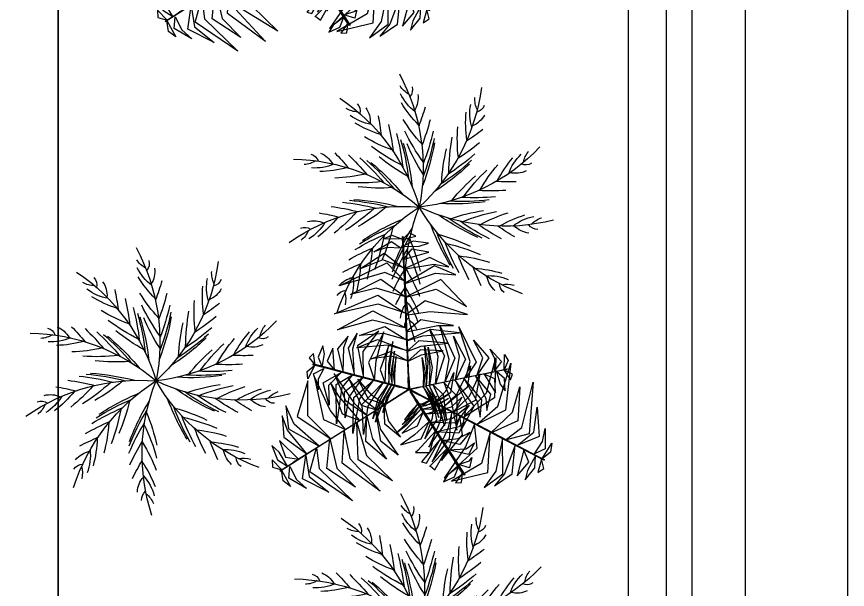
# Model space of a CAD drawing. Header units: millimetres. Extents: x 14520794 to 14796193, y 1415067 to 1454683.
# Drawn here: x 14794562 to 14796193, y 1449123 to 1450248 of the extents above; entities that cross this region are included whole.
import ezdxf

# ---------------------------------------------------------------- set-up
doc = ezdxf.new("R2010")
doc.units = ezdxf.units.MM
doc.header["$LTSCALE"] = 0.01
doc.header["$MEASUREMENT"] = 0
doc.linetypes.add('HIDDEN', pattern=[0.375, 0.25, -0.125])
doc.layers.get('0').update_dxf_attribs({"color": 6, "lineweight": 0})
for name, color, linetype in [('6', 6, 'Continuous'), ('ESC', 2, 'Continuous'), ('LIGHT', 2, 'Continuous'), ('LSTREEDC', 3, 'Continuous'), ('TREES', 3, 'Continuous')]:
    doc.layers.add(name, color=color, linetype=linetype)
doc.layers.add('DIM', color=6, linetype='Continuous', lineweight=13)
doc.layers.add('WALL', color=7, linetype='Continuous', lineweight=30)

# ---------------------------------------------------------------- blocks, each defined once
blk = doc.blocks.new('A$C6ABC0109')
at = {"layer": 'TREES'}
for centre, radius, start, end in [((6.304, 2.495), 6.78, 161.8706, 201.5936), ((-0.143, 4.054), 0.351, 173.7791, 233.0395), ((-0.839, 4.494), 0.808, 308.4321, 338.3515), ((0.196, 3.84), 0.835, 182.879, 221.5346), ((-1.642, 4.347), 1.639, 317.4391, 345.0127), ((3.633, 5.724), 6.78, 197.8706, 237.5936), ((-4.007, 5.153), 4.263, 326.0526, 338.8318), ((-3.321, 3.142), 0.808, 344.4321, 14.3515), ((-3.884, 2.551), 1.639, 353.4391, 21.0127), ((6.376, 6.862), 8.001, 206.1883, 211.1386), ((-2.499, 3.196), 0.351, 209.7791, 269.0395), ((-6.271, 1.814), 4.263, 2.0526, 14.8318), ((6.381, 6.2), 8.001, 204.5673, 211.2107), ((-4.862, 4.906), 5.211, 327.5529, 339.111), ((5.865, -3.401), 6.78, 110.1725, 149.8955), ((3.134, 2.226), 0.835, 131.1808, 169.8364), ((3.093, 2.625), 0.351, 122.081, 181.3414), ((-2.099, 3.221), 0.835, 218.879, 257.5346), ((-6.749, 4.499), 7.022, 334.6755, 344.6307), ((9.337, -0.75), 8.001, 154.4902, 159.4404), ((3.006, 3.444), 0.808, 256.734, 286.6534), ((-6.817, 1.111), 5.211, 3.5529, 15.111), ((6.444, 5.585), 8.001, 202.9483, 211.3077), ((8.821, -1.165), 8.001, 152.8691, 159.5126), ((2.393, 3.983), 1.639, 265.741, 293.3146), ((1.125, 9.299), 8.001, 242.1883, 247.1386), ((-8.105, -0.327), 7.022, 10.6755, 20.6307), ((6.518, 5.174), 8.001, 201.6825, 211.4019), ((6.59, 4.871), 8.001, 200.5186, 211.4981), ((-6.261, 3.599), 6.444, 337.0347, 347.4268), ((7.907, -2.153), 8.001, 148.8205, 159.8), ((8.101, -1.908), 8.001, 149.9844, 159.7037), ((8.377, -1.595), 8.001, 151.2501, 159.6096), ((1.561, 6.338), 4.263, 274.3545, 287.1337), ((1.518, 8.767), 8.001, 240.5673, 247.2107), ((-7.181, -0.768), 6.444, 13.0347, 23.4268), ((0.837, 6.856), 5.211, 275.8548, 287.4128), ((1.931, 8.306), 8.001, 238.9483, 247.3077), ((-0.652, 8.085), 7.022, 282.9774, 292.9325), ((-0.554, 6.757), 6.78, 234.9681, 274.6912), ((2.232, 8.018), 8.001, 237.6825, 247.4019), ((2.469, 7.814), 8.001, 236.5186, 247.4981), ((-1.056, 7.144), 6.444, 285.3366, 295.7287), ((-4.544, 0.504), 0.808, 21.5297, 51.4491), ((-4.636, -0.308), 1.639, 30.5366, 58.1102), ((-6.096, -2.335), 4.263, 39.1502, 51.9294), ((-6.108, -3.226), 5.211, 40.6505, 52.2085), ((5.297, -6.253), 8.001, 114.3202, 125.2997), ((5.595, -6.161), 8.001, 115.4841, 125.2035), ((6, -6.06), 8.001, 116.7498, 125.1093), ((6.609, -5.956), 8.001, 118.3688, 125.0123), ((7.27, -5.907), 8.001, 119.9899, 124.9402), ((3.844, 0.059), 0.835, 96.6805, 135.3361), ((-3.921, 1.042), 0.351, 246.8767, 306.1371), ((-6.267, -5.149), 7.022, 47.7731, 57.7282), ((-5.264, -4.944), 6.444, 50.1322, 60.5244), ((2.908, -6.125), 6.78, 75.6722, 115.3952), ((4.573, 5.177), 5.211, 241.3545, 252.9126), ((4.876, 4.339), 4.263, 239.8542, 252.6334), ((4.228, 1.927), 1.639, 231.2407, 258.8143), ((4.036, 0.412), 0.351, 87.5807, 146.8411), ((4.428, 1.135), 0.808, 222.2337, 252.1531), ((-3.617, 1.303), 0.835, 255.9765, 294.6321), ((-4.712, 8.096), 8.001, 279.2858, 284.2361), ((3.176, 6.486), 6.444, 250.8363, 261.2284), ((4.042, 7.032), 7.022, 248.4771, 258.4323), ((-4.42, 5.141), 6.78, 270.9681, 310.6912), ((-4.077, 7.908), 8.001, 277.6648, 284.3082), ((-6.509, 1.896), 6.78, 304.0339, 343.7569), ((-3.47, 7.79), 8.001, 276.0458, 284.4052), ((-6.647, -1.335), 6.78, 331.6319, 11.355), ((-0.785, -6.734), 6.78, 43.6319, 83.355), ((-4.593, -4.987), 6.78, 7.6319, 47.355), ((-3.056, 7.741), 8.001, 274.7801, 284.4994), ((-2.744, 7.722), 8.001, 273.6161, 284.5957), ((1.173, -8.111), 8.001, 82.2799, 93.2595), ((1.474, -8.191), 8.001, 83.4439, 93.1632), ((6.133, 3.813), 6.444, 218.796, 229.1882), ((-6.759, 4.634), 8.001, 309.6161, 320.5957), ((-3.818, -7.251), 8.001, 46.2799, 57.2595), ((1.871, -8.32), 8.001, 84.7096, 93.069), ((7.157, 3.817), 7.022, 216.4368, 226.392), ((2.443, -8.555), 8.001, 86.3286, 92.972), ((-2.044, -7.85), 7.022, 83.7731, 93.7282), ((-1.353, -7.094), 6.444, 86.1322, 96.5244), ((-7.386, 4.262), 8.001, 312.0458, 320.4052), ((-7.022, 4.467), 8.001, 310.7801, 320.4994), ((-8.193, 0.196), 8.001, 342.6819, 353.6614), ((-7.351, -3.622), 8.001, 10.2799, 21.2595), ((-3.622, -7.493), 8.001, 47.4439, 57.1632), ((7.203, -0.52), 6.444, 182.796, 193.1882), ((6.623, 1.962), 5.211, 209.3143, 220.8723), ((-3.045, -6.2), 5.211, 76.6505, 88.2085), ((-7.947, 4.001), 8.001, 313.6648, 320.3082), ((2.737, -6.683), 6.444, 119.198, 129.5901), ((-8.322, -0.088), 8.001, 343.8458, 353.5652), ((5.522, -4.655), 6.444, 146.796, 157.1882), ((-7.334, -3.933), 8.001, 11.4439, 21.1632), ((-3.376, -7.831), 8.001, 48.7096, 57.069), ((3.029, -8.864), 8.001, 87.9496, 92.8999), ((6.436, 1.091), 4.263, 207.814, 220.5932), ((-3.57, -2.974), 1.639, 66.5366, 94.1102), ((-3.559, -5.472), 4.263, 75.1502, 87.9294), ((-8.571, 3.78), 8.001, 315.2858, 320.2361), ((-8.515, -0.458), 8.001, 345.1116, 353.471), ((8.034, -1.119), 7.022, 180.4368, 190.392), ((4.606, -0.61), 1.639, 199.2004, 226.774), ((3.29, -1.989), 0.835, 64.6403, 103.2959), ((-3.972, -2.263), 0.808, 57.5297, 87.4491), ((-3.784, -1.462), 0.351, 282.8767, 342.1371), ((-3.692, -1.071), 0.835, 291.9765, 330.6321), ((2.57, -7.693), 7.022, 116.8388, 126.794), ((5.842, -5.627), 7.022, 144.4368, 154.392), ((-7.334, -4.351), 8.001, 12.7096, 21.069), ((6.511, -2.305), 5.211, 173.3143, 184.8723), ((-3.052, -8.357), 8.001, 50.3286, 56.972), ((3.639, -1.792), 0.351, 55.5404, 114.8009), ((4.356, -1.387), 0.808, 190.1934, 220.1128), ((0.83, -6.857), 5.211, 109.7162, 121.2743), ((-8.843, -0.982), 8.001, 346.7306, 353.374), ((3.913, -5.692), 5.211, 137.3143, 148.8723), ((-7.382, -4.967), 8.001, 14.3286, 20.972), ((-2.76, -8.951), 8.001, 51.9496, 56.8999), ((0.003, -6.528), 4.263, 108.2159, 120.9952), ((-9.245, -1.509), 8.001, 348.3516, 353.3019), ((5.848, -2.9), 4.263, 171.814, 184.5932), ((-1.369, -4.44), 1.639, 99.6024, 127.176), ((3.027, -5.784), 4.263, 135.814, 148.5932), ((-7.494, -5.62), 8.001, 15.9496, 20.8999), ((3.368, -3.201), 1.639, 163.2004, 190.774), ((1.493, -3.543), 0.835, 28.6403, 67.2959), ((-2.51, -2.912), 0.835, 325.0423, 3.6979), ((-2.094, -4.064), 0.808, 90.5954, 120.5148), ((-2.374, -3.29), 0.351, 315.9424, 15.2029), ((0.844, -4.569), 1.639, 127.2004, 154.774), ((-0.875, -3.744), 0.835, 352.6403, 31.2959), ((2.709, -3.683), 0.808, 154.1934, 184.1128), ((1.891, -3.589), 0.351, 19.5404, 78.8009), ((0.027, -4.572), 0.808, 118.1934, 148.1128), ((-0.58, -4.015), 0.351, 343.5404, 42.8009)]:
    blk.add_arc(centre, radius, start, end, dxfattribs=at)
blk = doc.blocks.new('A3E24B')
at = {"color": 64, "linetype": 'Continuous'}
for points in [[(0.253, 0.3562, 0.2907), (0.2108, 0.3841, 0.2796), (0.1918, 0.4066, 0.2651), (0.2348, 0.3872, 0.2677)], [(0.23, 0.3237, 0.3183), (0.176, 0.3843, 0.2943), (0.2259, 0.3636, 0.2991)], [(0.2648, 0.373, 0.2701), (0.2361, 0.4044, 0.2506), (0.2581, 0.4014, 0.2453)], [(0.1871, 0.2629, 0.3463), (0.1242, 0.3418, 0.3317), (0.0693, 0.3707, 0.3201), (0.139, 0.3588, 0.334)], [(0.2125, 0.2989, 0.3325), (0.1435, 0.3614, 0.3092), (0.1004, 0.3802, 0.3047), (0.1647, 0.3722, 0.3016)], [(0.2655, 0.3738, 0.2681), (0.3147, 0.344, 0.2497), (0.2986, 0.3669, 0.2468)], [(0.1626, 0.2283, 0.3426), (0.096, 0.3019, 0.3274), (-0.0103, 0.3076, 0.3065), (0.1004, 0.3345, 0.3272)], [(0.2533, 0.3489, 0.2944), (0.2916, 0.3267, 0.2793), (0.3175, 0.2946, 0.2808), (0.2891, 0.3501, 0.2655)], [(0.2175, 0.302, 0.3287), (0.2811, 0.2888, 0.305), (0.3256, 0.2261, 0.3029), (0.2895, 0.3083, 0.2962)], [(0.1319, 0.1847, 0.338), (0.0754, 0.2342, 0.3254), (-0.0262, 0.2889, 0.3039), (0.1052, 0.2538, 0.3307)], [(0.1923, 0.2703, 0.3464), (0.2551, 0.2596, 0.3387), (0.3489, 0.1524, 0.3112), (0.2663, 0.287, 0.3424)], [(-0.2325, 0.0224, 0.3375), (-0.2553, 0.1042, 0.3261), (-0.2185, 0.2357, 0.3001), (-0.2819, 0.1066, 0.3284)], [(0.0867, 0.1207, 0.3167), (0.0526, 0.1601, 0.3166), (-0.0363, 0.2285, 0.2932), (0.0438, 0.1895, 0.3295)], [(0.1024, 0.143, 0.3335), (0.0318, 0.2109, 0.3176), (-0.0085, 0.2375, 0.309), (0.0844, 0.1974, 0.3283)], [(0.1624, 0.2313, 0.3425), (0.2517, 0.2052, 0.3295), (0.3068, 0.1461, 0.3141), (0.2544, 0.236, 0.3346)], [(-0.3302, 0.0291, 0.3464), (-0.3524, 0.0888, 0.3387), (-0.3064, 0.2237, 0.3112), (-0.3817, 0.0848, 0.3424)], [(-0.186, 0.0159, 0.3337), (-0.2049, 0.1194, 0.3183), (-0.1701, 0.2246, 0.297), (-0.2339, 0.1198, 0.3212)], [(-0.2815, 0.0227, 0.3425), (-0.3036, 0.1131, 0.3295), (-0.28, 0.1903, 0.3141), (-0.3316, 0.1, 0.3346)], [(0.0675, 0.0936, 0.2834), (0.0403, 0.1311, 0.2875), (-0.0248, 0.1841, 0.2723), (0.0553, 0.1408, 0.3057)], [(0.1376, 0.189, 0.3375), (0.2198, 0.1678, 0.3261), (0.3153, 0.0703, 0.3001), (0.2352, 0.1896, 0.3284)], [(-0.3703, 0.035, 0.3287), (-0.3907, 0.0968, 0.305), (-0.3586, 0.1666, 0.3029), (-0.4118, 0.0943, 0.2962)], [(-0.15, 0.0126, 0.3178), (-0.1664, 0.0827, 0.3234), (-0.1561, 0.157, 0.3013), (-0.1882, 0.0805, 0.346)], [(-0.1168, 0.0076, 0.2847), (-0.1313, 0.0686, 0.2899), (-0.1187, 0.1624, 0.2624), (-0.1466, 0.1009, 0.3004)], [(0.0501, 0.069, 0.2533), (0.0248, 0.1092, 0.2606), (-0.0235, 0.1553, 0.254), (0.0356, 0.1205, 0.2766)], [(0.1088, 0.152, 0.3337), (0.2078, 0.1166, 0.3183), (0.2815, 0.0339, 0.297), (0.2226, 0.1415, 0.3212)], [(-0.4288, 0.0426, 0.2944), (-0.4288, 0.0869, 0.2793), (-0.4139, 0.1254, 0.2808), (-0.4478, 0.0731, 0.2655)], [(-0.0869, 0.0069, 0.2544), (-0.0981, 0.0566, 0.2579), (-0.0874, 0.1175, 0.2375), (-0.1122, 0.0601, 0.2718)], [(0.0879, 0.1224, 0.3178), (0.1567, 0.1016, 0.3234), (0.216, 0.0556, 0.3013), (0.1658, 0.1216, 0.346)], [(-0.4565, 0.0407, 0.2681), (-0.4552, 0.0983, 0.2497), (-0.4671, 0.0729, 0.2468)], [(0.067, 0.0962, 0.2847), (0.127, 0.0783, 0.2899), (0.202, 0.0204, 0.2624), (0.1626, 0.0753, 0.3004)], [(0.0514, 0.0707, 0.2544), (0.1, 0.0554, 0.2579), (0.1474, 0.0158, 0.2375), (0.1102, 0.066, 0.2718)], [(-0.4554, 0.0406, 0.2701), (-0.4683, 0, 0.2506), (-0.4767, 0.0205, 0.2453)], [(-0.435, 0.0387, 0.2907), (-0.4381, -0.0117, 0.2796), (-0.4481, -0.0395, 0.2651), (-0.4528, 0.0074, 0.2677)], [(-0.3954, 0.0351, 0.3183), (-0.4209, -0.042, 0.2943), (-0.4279, 0.0116, 0.2991)], [(-0.3651, 0.0323, 0.3325), (-0.3848, -0.0587, 0.3092), (-0.3794, -0.1054, 0.3047), (-0.4047, -0.0457, 0.3016)], [(-0.3212, 0.0283, 0.3463), (-0.3581, -0.0656, 0.3317), (-0.3557, -0.1276, 0.3201), (-0.3802, -0.0613, 0.334)], [(-0.279, 0.0244, 0.3426), (-0.3095, -0.07, 0.3274), (-0.2612, -0.165, 0.3065), (-0.3399, -0.0826, 0.3272)], [(-0.2259, 0.0196, 0.338), (-0.2406, -0.0541, 0.3254), (-0.2372, -0.1694, 0.3039), (-0.2725, -0.038, 0.3307)], [(-0.175, 0.0149, 0.3335), (-0.1985, -0.0802, 0.3176), (-0.2014, -0.1284, 0.309), (-0.2132, -0.0279, 0.3283)], [(-0.1479, 0.0124, 0.3167), (-0.165, -0.0367, 0.3166), (-0.1798, -0.148, 0.2932), (-0.186, -0.0591, 0.3295)], [(-0.1148, 0.0094, 0.2834), (-0.1338, -0.0329, 0.2875), (-0.1471, -0.1158, 0.2723), (-0.1496, -0.0248, 0.3057)], [(-0.0849, 0.0066, 0.2533), (-0.107, -0.0354, 0.2606), (-0.1228, -0.1002, 0.254), (-0.1222, -0.0318, 0.2766)], [(0.0366, -0.0791, 0.2533), (0.0841, -0.0772, 0.2606), (0.1482, -0.0585, 0.254), (0.0886, -0.0922, 0.2766)], [(0.0492, -0.1064, 0.2834), (0.0954, -0.1017, 0.2875), (0.1738, -0.0717, 0.2723), (0.0962, -0.1194, 0.3057)], [(0.0375, -0.081, 0.2544), (0, -0.1155, 0.2579), (-0.0581, -0.1367, 0.2375), (0.004, -0.1295, 0.2718)], [(0.0632, -0.1366, 0.3167), (0.1143, -0.1268, 0.3166), (0.218, -0.084, 0.2932), (0.1441, -0.1338, 0.3295)], [(0.0518, -0.1073, 0.2847), (0.0062, -0.1503, 0.2899), (-0.0813, -0.1863, 0.2624), (-0.0141, -0.1797, 0.3004)], [(0.0746, -0.1613, 0.3335), (0.1687, -0.1341, 0.3176), (0.2119, -0.1125, 0.309), (0.1307, -0.173, 0.3283)], [(0.096, -0.2077, 0.338), (0.1671, -0.1836, 0.3254), (0.2653, -0.1229, 0.3039), (0.1691, -0.2192, 0.3307)], [(0.064, -0.1385, 0.3178), (0.0116, -0.1877, 0.3234), (-0.0579, -0.216, 0.3013), (0.0244, -0.2055, 0.346)], [(0.1183, -0.2562, 0.3426), (0.2154, -0.2353, 0.3274), (0.2735, -0.146, 0.3065), (0.2414, -0.2553, 0.3272)], [(0.0792, -0.1713, 0.3337), (-0.0009, -0.2394, 0.3183), (-0.1094, -0.2619, 0.297), (0.0132, -0.2647, 0.3212)], [(0.0968, -0.2149, 0.3375), (0.0374, -0.2755, 0.3261), (-0.0949, -0.3094, 0.3001), (0.0486, -0.2997, 0.3284)], [(0.1361, -0.2946, 0.3463), (0.2358, -0.2796, 0.3317), (0.2884, -0.2465, 0.3201), (0.2432, -0.3009, 0.334)], [(0.1211, -0.2574, 0.3425), (0.0539, -0.3217, 0.3295), (-0.0249, -0.3399, 0.3141), (0.0791, -0.3395, 0.3346)], [(0.1545, -0.3346, 0.3325), (0.2432, -0.3062, 0.3092), (0.281, -0.2782, 0.3047), (0.2419, -0.3299, 0.3016)], [(0.1399, -0.3028, 0.3464), (0.0993, -0.3519, 0.3387), (-0.0405, -0.3795, 0.3112), (0.1174, -0.3753, 0.3424)], [(0.1548, -0.3405, 0.3287), (0.1115, -0.389, 0.305), (0.035, -0.3962, 0.3029), (0.1242, -0.406, 0.2962)], [(0.1673, -0.3622, 0.3183), (0.2468, -0.3458, 0.2943), (0.2039, -0.3786, 0.2991)], [(0.1839, -0.3983, 0.2907), (0.2292, -0.3758, 0.2796), (0.2582, -0.3706, 0.2651), (0.2199, -0.3981, 0.2677)], [(0.1774, -0.3949, 0.2944), (0.1391, -0.4171, 0.2793), (0.0983, -0.4234, 0.2808), (0.1606, -0.4266, 0.2655)], [(0.193, -0.418, 0.2681), (0.1425, -0.4457, 0.2497), (0.1704, -0.4432, 0.2468)], [(0.1925, -0.417, 0.2701), (0.2342, -0.4078, 0.2506), (0.2206, -0.4254, 0.2453)]]:
    blk.add_3dface(points, dxfattribs=at)
at = {"color": 72, "linetype": 'Continuous'}
for points in [[(0.2428, 0.3417, 0.3077), (0.2459, 0.3417, 0.3077), (0.2723, 0.3792, 0.2618), (0.2693, 0.3792, 0.2618)], [(0.1937, 0.2722, 0.3472), (0.1968, 0.2722, 0.3472), (0.2459, 0.3417, 0.3075), (0.2428, 0.3417, 0.3075)], [(0.0265, 0.2589, 0.6136), (0.0296, 0.2589, 0.6136), (0.0345, 0.3088, 0.6002), (0.0315, 0.3088, 0.6002)], [(0.0192, 0.1845, 0.607), (0.0223, 0.1845, 0.607), (0.0296, 0.2589, 0.6135), (0.0266, 0.2589, 0.6135)], [(0.096, 0.1338, 0.332), (0.0991, 0.1338, 0.332), (0.1967, 0.2721, 0.3469), (0.1936, 0.2721, 0.3469)], [(0.0083, 0.0737, 0.5287), (0.0114, 0.0737, 0.5287), (0.0223, 0.1845, 0.6067), (0.0192, 0.1845, 0.6067)], [(0.14, 0.0378, 0.4776), (0.1398, 0.1181, 0.4757), (0.0908, 0.1794, 0.4385), (0.156, 0.1353, 0.4873)], [(0.1062, 0.0285, 0.453), (0.1004, 0.0888, 0.4475), (0.075, 0.1769, 0.427), (0.1233, 0.0843, 0.4644)], [(0.1669, 0.0452, 0.4971), (0.1707, 0.1266, 0.4982), (0.1568, 0.1739, 0.487), (0.1853, 0.1288, 0.5088)], [(0.2017, 0.0548, 0.5051), (0.1985, 0.1306, 0.4935), (0.184, 0.1649, 0.4866), (0.2178, 0.1267, 0.4966)], [(0.0221, 0.0292, 0.204), (0.0252, 0.0292, 0.204), (0.0991, 0.1339, 0.3321), (0.096, 0.1339, 0.3321)], [(0.0621, 0.0163, 0.4069), (0.0597, 0.0576, 0.4119), (0.0479, 0.1474, 0.3975), (0.0622, 0.0783, 0.4284)], [(0.0738, 0.0195, 0.4295), (0.0691, 0.0986, 0.4244), (0.0612, 0.1365, 0.4178), (0.0887, 0.0619, 0.4395)], [(0.2274, 0.0619, 0.5075), (0.2321, 0.1288, 0.4982), (0.2494, 0.0899, 0.5062)], [(0.2646, 0.0722, 0.5042), (0.2571, 0.112, 0.4959), (0.2616, 0.137, 0.4888), (0.2764, 0.1026, 0.4942)], [(0.0527, 0.0137, 0.3706), (0.0518, 0.0499, 0.3794), (0.0437, 0.1172, 0.3711), (0.0572, 0.0459, 0.3986)], [(0.2862, 0.0781, 0.4982), (0.291, 0.114, 0.4883), (0.3041, 0.1013, 0.4888)], [(0.0442, 0.0114, 0.3377), (0.0442, 0.0478, 0.35), (0.0393, 0.1012, 0.3494), (0.0488, 0.0472, 0.3673)], [(0.2463, 0.0671, 0.5089), (0.2494, 0.0671, 0.5089), (0.2976, 0.0804, 0.4955), (0.2946, 0.0804, 0.4955)], [(0.2878, 0.0785, 0.4972), (0.3097, 0.0369, 0.4861), (0.3116, 0.0593, 0.4879)], [(-0.0602, -0.0554, 0.4341), (-0.1333, -0.0121, 0.4347), (-0.1842, 0.0582, 0.4099), (-0.1462, -0.026, 0.4482)], [(0.0046, 0.0364, 0.3888), (0.0077, 0.0364, 0.3888), (0.0114, 0.0737, 0.5288), (0.0083, 0.0737, 0.5288)], [(0.1742, 0.0472, 0.5022), (0.1773, 0.0472, 0.5022), (0.2494, 0.0671, 0.5088), (0.2463, 0.0671, 0.5088)], [(0.2072, 0.0545, 0.5047), (0.2463, 0.0158, 0.4987), (0.2455, -0.0446, 0.4869), (0.2627, 0.024, 0.5008)], [(0.2602, 0.0673, 0.5045), (0.2781, 0.0356, 0.4957), (0.2785, 0.0028, 0.4921), (0.292, 0.0523, 0.4932)], [(-0.4174, 0.0371, 0.3077), (-0.4143, 0.0371, 0.3077), (-0.4599, 0.0413, 0.2618), (-0.463, 0.0413, 0.2618)], [(-0.3326, 0.0294, 0.3472), (-0.3295, 0.0294, 0.3472), (-0.4142, 0.0371, 0.3075), (-0.4173, 0.0371, 0.3075)], [(-0.1639, 0.0139, 0.332), (-0.1608, 0.0139, 0.332), (-0.3294, 0.0294, 0.3469), (-0.3325, 0.0294, 0.3469)], [(-0.0845, -0.0747, 0.4554), (-0.1458, -0.0443, 0.4595), (-0.2123, 0.0403, 0.4317), (-0.1588, -0.056, 0.4718)], [(-0.0463, -0.043, 0.4085), (-0.0926, -0.0112, 0.4215), (-0.1374, 0.0292, 0.4048), (-0.0948, -0.0176, 0.4458)], [(-0.0378, -0.0375, 0.3722), (-0.0782, -0.0099, 0.3838), (-0.1347, 0.0411, 0.3631), (-0.1008, 0.0029, 0.3983)], [(-0.0324, -0.0307, 0.3393), (-0.0653, -0.0079, 0.348), (-0.1016, 0.0257, 0.3318), (-0.0698, -0.0096, 0.3634)], [(0.0221, 0.0292, 0.204), (0.0252, 0.0292, 0.204), (0.0037, -0.0011, 0.05), (0.0006, -0.0011, 0.05)], [(0.0046, 0.0364, 0.3888), (0.0077, 0.0364, 0.3888), (0.0047, 0.0062, 0.2163), (0.0016, 0.0062, 0.2163)], [(0.0669, 0.0176, 0.424), (0.07, 0.0176, 0.424), (0.1773, 0.0472, 0.502), (0.1742, 0.0472, 0.502)], [(0.1114, 0.0281, 0.4554), (0.1528, -0.0264, 0.4595), (0.1749, -0.1317, 0.4317), (0.1697, -0.0217, 0.4718)], [(0.1412, 0.0397, 0.4784), (0.1851, -0.0211, 0.4815), (0.1968, -0.0835, 0.4642), (0.1976, -0.0048, 0.4957)], [(0.1729, 0.0469, 0.5008), (0.2065, 0.0085, 0.5064), (0.2241, -0.1016, 0.474), (0.2229, 0.0185, 0.5205)], [(-0.0364, 0.0022, 0.204), (-0.0333, 0.0022, 0.204), (-0.1609, 0.0139, 0.3321), (-0.1639, 0.0139, 0.3321)], [(-0.0364, 0.0022, 0.204), (-0.0333, 0.0022, 0.204), (0.0037, -0.0011, 0.05), (0.0006, -0.0011, 0.05)], [(0.0307, 0.0076, 0.2841), (0.0338, 0.0076, 0.2841), (0.0045, -0.0004, 0.1116), (0.0014, -0.0004, 0.1116)], [(0.0307, 0.0076, 0.2841), (0.0338, 0.0076, 0.2841), (0.07, 0.0176, 0.424), (0.0669, 0.0176, 0.424)], [(0.0452, 0.0116, 0.3393), (0.0646, -0.0233, 0.348), (0.0822, -0.0696, 0.3318), (0.0693, -0.0238, 0.3634)], [(0.053, 0.0154, 0.3722), (0.077, -0.0272, 0.3838), (0.1051, -0.098, 0.3631), (0.0916, -0.0488, 0.3983)], [(0.0631, 0.0166, 0.4085), (0.0905, -0.0325, 0.4215), (0.1127, -0.0885, 0.4048), (0.0953, -0.0277, 0.4458)], [(0.081, 0.0215, 0.4341), (0.1274, -0.0497, 0.4347), (0.1419, -0.1353, 0.4099), (0.1451, -0.043, 0.4482)], [(-0.1313, -0.1188, 0.5008), (-0.1784, -0.0993, 0.5064), (-0.243, -0.0085, 0.474), (-0.1887, -0.1156, 0.5205)], [(-0.106, -0.0984, 0.4784), (-0.1724, -0.0633, 0.4815), (-0.2106, -0.0126, 0.4642), (-0.1764, -0.0835, 0.4957)], [(-0.0212, -0.0207, 0.2841), (-0.0182, -0.0207, 0.2841), (-0.0462, -0.0456, 0.424), (-0.0492, -0.0456, 0.424)], [(-0.0212, -0.0207, 0.2841), (-0.0182, -0.0207, 0.2841), (0.0045, -0.0004, 0.1116), (0.0014, -0.0004, 0.1116)], [(0.0162, -0.0349, 0.204), (0.0193, -0.0349, 0.204), (0.0037, -0.0011, 0.05), (0.0006, -0.0011, 0.05)], [(-0.0492, -0.0456, 0.424), (-0.0462, -0.0456, 0.424), (-0.1292, -0.1197, 0.502), (-0.1323, -0.1197, 0.502)], [(-0.0546, -0.0504, 0.4295), (-0.0153, -0.1192, 0.4244), (0.0086, -0.1497, 0.4178), (-0.0492, -0.095, 0.4395)], [(-0.0455, -0.0423, 0.4069), (-0.0251, -0.0783, 0.4119), (0.0253, -0.1536, 0.3975), (-0.0182, -0.098, 0.4284)], [(-0.0382, -0.0359, 0.3706), (-0.0214, -0.0679, 0.3794), (0.0157, -0.1246, 0.3711), (-0.0281, -0.0667, 0.3986)], [(-0.0317, -0.03, 0.3377), (-0.0155, -0.0626, 0.35), (0.0126, -0.1084, 0.3494), (-0.0199, -0.0642, 0.3673)], [(0.0162, -0.0349, 0.204), (0.0193, -0.0349, 0.204), (0.073, -0.1512, 0.3321), (0.0699, -0.1512, 0.3321)], [(-0.1587, -0.1409, 0.5047), (-0.2109, -0.1236, 0.4987), (-0.2369, -0.0691, 0.4869), (-0.2219, -0.1381, 0.5008)], [(-0.0796, -0.0728, 0.453), (-0.0477, -0.1243, 0.4475), (0.0141, -0.192, 0.427), (-0.0703, -0.1305, 0.4644)], [(-0.1058, -0.0961, 0.4776), (-0.07, -0.168, 0.4757), (0.0011, -0.2013, 0.4385), (-0.077, -0.1906, 0.4873)], [(-0.2006, -0.1759, 0.5045), (-0.2306, -0.1554, 0.4957), (-0.2455, -0.1261, 0.4921), (-0.2356, -0.1765, 0.4932)], [(-0.1323, -0.1197, 0.5022), (-0.1292, -0.1197, 0.5022), (-0.185, -0.1695, 0.5088), (-0.1881, -0.1695, 0.5088)], [(-0.1266, -0.1147, 0.4971), (-0.094, -0.1894, 0.4982), (-0.0605, -0.2256, 0.487), (-0.1061, -0.1978, 0.5088)], [(-0.1536, -0.1387, 0.5051), (-0.1171, -0.2053, 0.4935), (-0.089, -0.2296, 0.4866), (-0.1361, -0.2104, 0.4966)], [(0.0699, -0.1512, 0.332), (0.0729, -0.1512, 0.332), (0.1438, -0.3049, 0.3469), (0.1408, -0.3049, 0.3469)], [(-0.2202, -0.1982, 0.4972), (-0.2583, -0.1706, 0.4861), (-0.2501, -0.1915, 0.4879)], [(-0.1881, -0.1695, 0.5089), (-0.185, -0.1695, 0.5089), (-0.2224, -0.2028, 0.4955), (-0.2255, -0.2028, 0.4955)], [(-0.1735, -0.1565, 0.5075), (-0.148, -0.2186, 0.4982), (-0.1808, -0.1913, 0.5062)], [(-0.219, -0.1971, 0.4982), (-0.2074, -0.2314, 0.4883), (-0.2248, -0.2258, 0.4888)], [(-0.2023, -0.1822, 0.5042), (-0.1779, -0.2146, 0.4959), (-0.1709, -0.239, 0.4888), (-0.1994, -0.2147, 0.4942)], [(0.1408, -0.305, 0.3472), (0.1439, -0.305, 0.3472), (0.1795, -0.3822, 0.3075), (0.1765, -0.3822, 0.3075)], [(0.1765, -0.3823, 0.3077), (0.1796, -0.3823, 0.3077), (0.1988, -0.4239, 0.2618), (0.1957, -0.4239, 0.2618)]]:
    blk.add_3dface(points, dxfattribs=at)
at = {"color": 70, "linetype": 'Continuous'}
for points in [[(0.0306, 0.3002, 0.6029), (-0.0012, 0.3175, 0.5931), (0.0154, 0.3252, 0.5935)], [(0.0284, 0.2779, 0.6089), (-0.0115, 0.2852, 0.6007), (-0.0332, 0.2983, 0.5936), (0.0042, 0.2999, 0.5989)], [(0.0314, 0.272, 0.6092), (0.0674, 0.2774, 0.6004), (0.0779, 0.2712, 0.5968), (0.0568, 0.2963, 0.5979)], [(0.022, 0.2129, 0.6098), (-0.0499, 0.2371, 0.5982), (-0.0467, 0.236, 0.5913), (-0.0394, 0.2538, 0.6014)], [(0.0243, 0.2179, 0.6094), (0.0744, 0.2406, 0.6034), (0.1053, 0.2356, 0.5916), (0.0727, 0.2587, 0.6056)], [(0.0184, 0.177, 0.6018), (-0.0562, 0.2098, 0.6029), (-0.0649, 0.2138, 0.5917), (-0.053, 0.2242, 0.6135)], [(0.0191, 0.1832, 0.6055), (0.0669, 0.2007, 0.6111), (0.1082, 0.2002, 0.5787), (0.0635, 0.2197, 0.6252)], [(0.0157, 0.1492, 0.5823), (-0.0593, 0.1779, 0.5804), (-0.0686, 0.1793, 0.5432), (-0.0291, 0.1992, 0.592)], [(0.0143, 0.151, 0.5831), (0.0869, 0.1701, 0.5862), (0.1067, 0.1636, 0.569), (0.0762, 0.1877, 0.6004)], [(0.0145, 0.119, 0.5601), (0.0802, 0.1381, 0.5643), (0.1437, 0.1259, 0.5365), (0.0819, 0.1556, 0.5765)], [(0.0122, 0.1143, 0.5577), (-0.0462, 0.1306, 0.5522), (-0.0971, 0.1385, 0.5317), (-0.0337, 0.1504, 0.5691)], [(0.0089, 0.0809, 0.5342), (-0.0665, 0.1049, 0.5291), (-0.0773, 0.1085, 0.5225), (-0.0252, 0.1101, 0.5443)], [(0.0097, 0.0884, 0.5388), (0.0929, 0.106, 0.5394), (0.1352, 0.0937, 0.5146), (0.0929, 0.1249, 0.5529)], [(0.0078, 0.0688, 0.5116), (-0.0316, 0.0814, 0.5166), (-0.0922, 0.1, 0.5022), (-0.0501, 0.0912, 0.5331)], [(0.0068, 0.0591, 0.4753), (-0.0273, 0.0713, 0.4841), (-0.0655, 0.0852, 0.4759), (-0.0216, 0.0749, 0.5033)], [(0.0079, 0.0698, 0.5132), (0.0361, 0.0778, 0.5262), (0.0963, 0.0784, 0.5096), (0.0333, 0.084, 0.5505)], [(0.0059, 0.0503, 0.4424), (-0.028, 0.0634, 0.4547), (-0.0522, 0.0754, 0.4541), (-0.0258, 0.0675, 0.472)], [(0.0053, 0.06, 0.477), (0.0263, 0.067, 0.4885), (0.1024, 0.0678, 0.4679), (0.0516, 0.073, 0.5031)], [(0.006, 0.0513, 0.444), (0.0181, 0.0569, 0.4527), (0.0677, 0.0567, 0.4365), (0.0204, 0.0611, 0.4681)]]:
    blk.add_3dface(points, dxfattribs=at)

msp = doc.modelspace()

# ---------------------------------------------------------------- linework, layer by layer
at = {"layer": '6', "ltscale": 2.5}
msp.add_lwpolyline([(14794643.4, 1452094.6), (14794643.4, 1448971.4, -0.178996), (14782893.4, 1442357.8), (14782263.4, 1442284.6)], format="xyb", dxfattribs=at)
msp.add_lwpolyline([(14794643.4, 1452094.6), (14794643.4, 1448971.4, -0.178996), (14782893.4, 1442357.8), (14782263.4, 1442284.6)], format="xyb", dxfattribs=at)
at = {"layer": 'DIM', "color": 3}
msp.add_lwpolyline([(14782263.4, 1452094.6), (14794643.4, 1452094.6), (14794643.4, 1448971.4, -0.188567), (14782263.4, 1442284.6), (14782263.4, 1452094.6)], format="xyb", dxfattribs=at)
msp.add_lwpolyline([(14782263.4, 1452094.6), (14794643.4, 1452094.6), (14794643.4, 1448971.4, -0.188567), (14782263.4, 1442284.6), (14782263.4, 1452094.6)], format="xyb", dxfattribs=at)
at = {"layer": 'ESC'}
msp.add_line((14794643.4, 1448971.4), (14794643.4, 1452094.6), dxfattribs=at)
msp.add_line((14794643.4, 1448971.4), (14794643.4, 1452094.6), dxfattribs=at)
at = {"layer": 'LIGHT', "linetype": 'HIDDEN', "ltscale": 500}
for p in [(14795993.4, 1448487.1), (14795993.4, 1427526.6)]:
    msp.add_line(p, (14795993.4, 1451944.6), dxfattribs=at)
at = {"layer": 'LIGHT'}
for p, q in [((14795888.4, 1427631.6), (14795888.4, 1451839.6)), ((14795838.4, 1427681.6), (14795838.4, 1451789.6)), ((14795763.4, 1427756.6), (14795763.4, 1451397.2))]:
    msp.add_line(p, q, dxfattribs=at)
at = {"layer": 'WALL'}
msp.add_lwpolyline([(14782263.4, 1452094.6), (14782793.4, 1452094.6), (14782793.4, 1452144.6), (14782843.4, 1452144.6), (14788468.4, 1452144.6), (14788468.4, 1452094.6), (14789368.4, 1452094.6), (14789368.4, 1452144.6), (14795243.4, 1452144.6), (14795243.4, 1452094.6), (14796143.4, 1452094.6), (14796143.4, 1451144.6), (14796193.4, 1451144.6), (14796193.4, 1446307.5), (14796143.4, 1446307.5), (14796143.4, 1445407.5), (14796193.4, 1445407.5), (14796193.4, 1440145.4), (14796143.4, 1440145.4), (14796143.4, 1439245.4), (14796193.4, 1439245.4), (14796193.4, 1433983.4), (14796143.4, 1433983.4), (14796143.4, 1433083.4)], dxfattribs=at)

# ---------------------------------------------------------------- block references
at = {"lineweight": -2, "xscale": -57.45945166403948, "yscale": 57.45945166403948, "zscale": 57.45945166403948, "rotation": 180}
for p in [(14795352.6, 1449873.7), (14794835.5, 1449532.2), (14795355.1, 1449049)]:
    msp.add_blockref('A$C6ABC0109', p, dxfattribs=at)
at = {"layer": 'LSTREEDC', "xscale": -643.5458586372422, "yscale": 643.5458586372422, "zscale": 482.6593939779318, "rotation": 207.1403545387763}
for p in [(14795106.3, 1450397.8, -261.1), (14795331.5, 1449514.5, -261.1)]:
    msp.add_blockref('A3E24B', p, dxfattribs=at)

doc.saveas('drawing.dxf')
